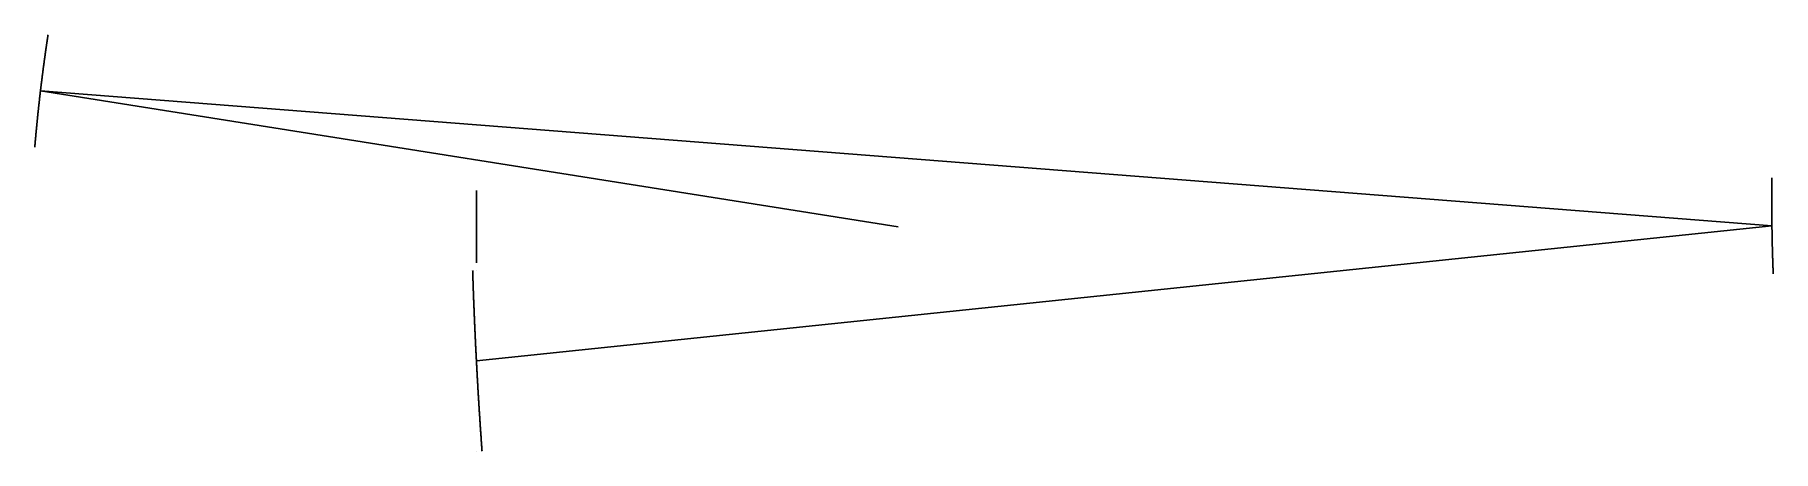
# Model space of a CAD drawing. Header units: metres. Extents: x -19.5 to 57.3, y -4 to 14.4.
import ezdxf

# ---------------------------------------------------------------- set-up
doc = ezdxf.new("R2010")
doc.units = ezdxf.units.M

msp = doc.modelspace()

# ---------------------------------------------------------------- linework, layer by layer
at = {"layer": 'FOCAL_PLANE'}
msp.add_line((0, 4.3293), (0, 7.5293), dxfattribs=at)
at = {"layer": 'INPUT'}
for p, q in [((0, 4), (0, 4)), ((0, -4), (0, -4))]:
    msp.add_line(p, q, dxfattribs=at)
at = {"layer": 'MIRRORS'}
for p, q in [((-19.0318, 13.8176), (-19.0282, 13.8424)), ((-19.0282, 13.8424), (-19.0247, 13.8673)), ((-19.0247, 13.8673), (-19.0211, 13.8922)), ((-19.0211, 13.8922), (-19.0175, 13.9171)), ((-19.0175, 13.9171), (-19.0139, 13.9419)), ((-19.0139, 13.9419), (-19.0103, 13.9668)), ((-19.0103, 13.9668), (-19.0067, 13.9917)), ((-19.0067, 13.9917), (-19.003, 14.0166)), ((-19.003, 14.0166), (-18.9994, 14.0414)), ((-18.9994, 14.0414), (-18.9958, 14.0663)), ((-18.9958, 14.0663), (-18.9921, 14.0912)), ((-18.9921, 14.0912), (-18.9885, 14.116)), ((-18.9885, 14.116), (-18.9848, 14.1409)), ((-18.9848, 14.1409), (-18.9811, 14.1658)), ((-18.9811, 14.1658), (-18.9775, 14.1906)), ((-18.9775, 14.1906), (-18.9738, 14.2155)), ((-18.9738, 14.2155), (-18.9701, 14.2404)), ((-18.9701, 14.2404), (-18.9664, 14.2652)), ((-18.9664, 14.2652), (-18.9627, 14.2901)), ((-18.9627, 14.2901), (-18.9589, 14.315)), ((-18.9589, 14.315), (-18.9552, 14.3398)), ((-18.9552, 14.3398), (-18.9515, 14.3647)), ((-18.9515, 14.3647), (-18.9477, 14.3895)), ((-18.9477, 14.3895), (-18.944, 14.4144)), ((-19.1383, 13.0458), (-19.1349, 13.0707)), ((-19.1349, 13.0707), (-19.1316, 13.0956)), ((-19.1316, 13.0956), (-19.1283, 13.1205)), ((-19.1283, 13.1205), (-19.125, 13.1454)), ((-19.125, 13.1454), (-19.1216, 13.1704)), ((-19.1216, 13.1704), (-19.1183, 13.1953)), ((-19.1183, 13.1953), (-19.1149, 13.2202)), ((-19.1149, 13.2202), (-19.1115, 13.2451)), ((-19.1115, 13.2451), (-19.1082, 13.27)), ((-19.1082, 13.27), (-19.1048, 13.2949)), ((-19.1048, 13.2949), (-19.1014, 13.3198)), ((-19.1014, 13.3198), (-19.098, 13.3447)), ((-19.098, 13.3447), (-19.0946, 13.3696)), ((-19.0946, 13.3696), (-19.0911, 13.3945)), ((-19.0911, 13.3945), (-19.0877, 13.4194)), ((-19.0877, 13.4194), (-19.0843, 13.4442)), ((-19.0843, 13.4442), (-19.0808, 13.4691)), ((-19.0808, 13.4691), (-19.0774, 13.494)), ((-19.0774, 13.494), (-19.0739, 13.5189)), ((-19.0739, 13.5189), (-19.0705, 13.5438)), ((-19.0705, 13.5438), (-19.067, 13.5687)), ((-19.067, 13.5687), (-19.0635, 13.5936)), ((-19.0635, 13.5936), (-19.06, 13.6185)), ((-19.06, 13.6185), (-19.0565, 13.6434)), ((-19.0565, 13.6434), (-19.053, 13.6683)), ((-19.053, 13.6683), (-19.0495, 13.6931)), ((-19.0495, 13.6931), (-19.046, 13.718)), ((-19.046, 13.718), (-19.0424, 13.7429)), ((-19.0424, 13.7429), (-19.0389, 13.7678)), ((-19.0389, 13.7678), (-19.0354, 13.7927)), ((-19.0354, 13.7927), (-19.0318, 13.8176)), ((-19.2338, 12.2981), (-19.2307, 12.323)), ((-19.2307, 12.323), (-19.2277, 12.348)), ((-19.2277, 12.348), (-19.2246, 12.3729)), ((-19.2246, 12.3729), (-19.2215, 12.3978)), ((-19.2215, 12.3978), (-19.2184, 12.4228)), ((-19.2184, 12.4228), (-19.2153, 12.4477)), ((-19.2153, 12.4477), (-19.2122, 12.4726)), ((-19.2122, 12.4726), (-19.209, 12.4976)), ((-19.209, 12.4976), (-19.2059, 12.5225)), ((-19.2059, 12.5225), (-19.2028, 12.5474)), ((-19.2028, 12.5474), (-19.1996, 12.5724)), ((-19.1996, 12.5724), (-19.1965, 12.5973)), ((-19.1965, 12.5973), (-19.1933, 12.6222)), ((-19.1933, 12.6222), (-19.1901, 12.6471)), ((-19.1901, 12.6471), (-19.1869, 12.6721)), ((-19.1869, 12.6721), (-19.1838, 12.697)), ((-19.1838, 12.697), (-19.1806, 12.7219)), ((-19.1806, 12.7219), (-19.1774, 12.7468)), ((-19.1774, 12.7468), (-19.1741, 12.7718)), ((-19.1741, 12.7718), (-19.1709, 12.7967)), ((-19.1709, 12.7967), (-19.1677, 12.8216)), ((-19.1677, 12.8216), (-19.1645, 12.8465)), ((-19.1645, 12.8465), (-19.1612, 12.8714)), ((-19.1612, 12.8714), (-19.158, 12.8963)), ((-19.158, 12.8963), (-19.1547, 12.9213)), ((-19.1547, 12.9213), (-19.1514, 12.9462)), ((-19.1514, 12.9462), (-19.1481, 12.9711)), ((-19.1481, 12.9711), (-19.1449, 12.996)), ((-19.1449, 12.996), (-19.1416, 13.0209)), ((-19.1416, 13.0209), (-19.1383, 13.0458)), ((-19.3248, 11.5245), (-19.322, 11.5495)), ((-19.322, 11.5495), (-19.3192, 11.5745)), ((-19.3192, 11.5745), (-19.3164, 11.5994)), ((-19.3164, 11.5994), (-19.3135, 11.6244)), ((-19.3135, 11.6244), (-19.3107, 11.6494)), ((-19.3107, 11.6494), (-19.3078, 11.6743)), ((-19.3078, 11.6743), (-19.305, 11.6993)), ((-19.305, 11.6993), (-19.3021, 11.7243)), ((-19.3021, 11.7243), (-19.2992, 11.7492)), ((-19.2992, 11.7492), (-19.2963, 11.7742)), ((-19.2963, 11.7742), (-19.2934, 11.7991)), ((-19.2934, 11.7991), (-19.2905, 11.8241)), ((-19.2905, 11.8241), (-19.2876, 11.849)), ((-19.2876, 11.849), (-19.2847, 11.874)), ((-19.2847, 11.874), (-19.2818, 11.899)), ((-19.2818, 11.899), (-19.2788, 11.9239)), ((-19.2788, 11.9239), (-19.2759, 11.9489)), ((-19.2759, 11.9489), (-19.2729, 11.9738)), ((-19.2729, 11.9738), (-19.27, 11.9988)), ((-19.27, 11.9988), (-19.267, 12.0237)), ((-19.267, 12.0237), (-19.264, 12.0487)), ((-19.264, 12.0487), (-19.261, 12.0736)), ((-19.261, 12.0736), (-19.258, 12.0986)), ((-19.258, 12.0986), (-19.255, 12.1235)), ((-19.255, 12.1235), (-19.252, 12.1484)), ((-19.252, 12.1484), (-19.249, 12.1734)), ((-19.249, 12.1734), (-19.246, 12.1983)), ((-19.246, 12.1983), (-19.243, 12.2233)), ((-19.243, 12.2233), (-19.2399, 12.2482)), ((-19.2399, 12.2482), (-19.2369, 12.2732)), ((-19.2369, 12.2732), (-19.2338, 12.2981)), ((-19.408, 10.7501), (-19.4054, 10.775)), ((-19.4054, 10.775), (-19.4029, 10.8)), ((-19.4029, 10.8), (-19.4003, 10.825)), ((-19.4003, 10.825), (-19.3977, 10.85)), ((-19.3977, 10.85), (-19.3951, 10.875)), ((-19.3951, 10.875), (-19.3925, 10.9)), ((-19.3925, 10.9), (-19.3899, 10.925)), ((-19.3899, 10.925), (-19.3873, 10.95)), ((-19.3873, 10.95), (-19.3847, 10.975)), ((-19.3847, 10.975), (-19.382, 11)), ((-19.382, 11), (-19.3794, 11.025)), ((-19.3794, 11.025), (-19.3767, 11.05)), ((-19.3767, 11.05), (-19.3741, 11.0749)), ((-19.3741, 11.0749), (-19.3714, 11.0999)), ((-19.3714, 11.0999), (-19.3687, 11.1249)), ((-19.3687, 11.1249), (-19.366, 11.1499)), ((-19.366, 11.1499), (-19.3634, 11.1749)), ((-19.3634, 11.1749), (-19.3607, 11.1999)), ((-19.3607, 11.1999), (-19.3579, 11.2248)), ((-19.3579, 11.2248), (-19.3552, 11.2498)), ((-19.3552, 11.2498), (-19.3525, 11.2748)), ((-19.3525, 11.2748), (-19.3498, 11.2998)), ((-19.3498, 11.2998), (-19.347, 11.3248)), ((-19.347, 11.3248), (-19.3443, 11.3497)), ((-19.3443, 11.3497), (-19.3415, 11.3747)), ((-19.3415, 11.3747), (-19.3388, 11.3997)), ((-19.3388, 11.3997), (-19.336, 11.4247)), ((-19.336, 11.4247), (-19.3332, 11.4496)), ((-19.3332, 11.4496), (-19.3304, 11.4746)), ((-19.3304, 11.4746), (-19.3276, 11.4996)), ((-19.3276, 11.4996), (-19.3248, 11.5245)), ((-19.4833, 9.9746), (-19.481, 9.9997)), ((-19.481, 9.9997), (-19.4787, 10.0247)), ((-19.4787, 10.0247), (-19.4764, 10.0497)), ((-19.4764, 10.0497), (-19.474, 10.0747)), ((-19.474, 10.0747), (-19.4717, 10.0998)), ((-19.4717, 10.0998), (-19.4694, 10.1248)), ((-19.4694, 10.1248), (-19.467, 10.1498)), ((-19.467, 10.1498), (-19.4646, 10.1748)), ((-19.4646, 10.1748), (-19.4623, 10.1999)), ((-19.4623, 10.1999), (-19.4599, 10.2249)), ((-19.4599, 10.2249), (-19.4575, 10.2499)), ((-19.4575, 10.2499), (-19.4551, 10.2749)), ((-19.4551, 10.2749), (-19.4527, 10.2999)), ((-19.4527, 10.2999), (-19.4503, 10.3249)), ((-19.4503, 10.3249), (-19.4479, 10.35)), ((-19.4479, 10.35), (-19.4454, 10.375)), ((-19.4454, 10.375), (-19.443, 10.4)), ((-19.443, 10.4), (-19.4405, 10.425)), ((-19.4405, 10.425), (-19.4381, 10.45)), ((-19.4381, 10.45), (-19.4356, 10.475)), ((-19.4356, 10.475), (-19.4332, 10.5)), ((-19.4332, 10.5), (-19.4307, 10.525)), ((-19.4307, 10.525), (-19.4282, 10.55)), ((-19.4282, 10.55), (-19.4257, 10.575)), ((-19.4257, 10.575), (-19.4232, 10.6)), ((-19.4232, 10.6), (-19.4207, 10.625)), ((-19.4207, 10.625), (-19.4182, 10.6501)), ((-19.4182, 10.6501), (-19.4156, 10.6751)), ((-19.4156, 10.6751), (-19.4131, 10.7001)), ((-19.4131, 10.7001), (-19.4105, 10.7251)), ((-19.4105, 10.7251), (-19.408, 10.7501)), ((-19.5299, 9.4488), (-19.5277, 9.4739)), ((-19.5277, 9.4739), (-19.5256, 9.4989)), ((-19.5256, 9.4989), (-19.5235, 9.524)), ((-19.5235, 9.524), (-19.5213, 9.549)), ((-19.5213, 9.549), (-19.5191, 9.5741)), ((-19.5191, 9.5741), (-19.5169, 9.5991)), ((-19.5169, 9.5991), (-19.5148, 9.6242)), ((-19.5148, 9.6242), (-19.5126, 9.6492)), ((-19.5126, 9.6492), (-19.5104, 9.6742)), ((-19.5104, 9.6742), (-19.5082, 9.6993)), ((-19.5082, 9.6993), (-19.5059, 9.7243)), ((-19.5059, 9.7243), (-19.5037, 9.7493)), ((-19.5037, 9.7493), (-19.5015, 9.7744)), ((-19.5015, 9.7744), (-19.4992, 9.7994)), ((-19.4992, 9.7994), (-19.497, 9.8245)), ((-19.497, 9.8245), (-19.4947, 9.8495)), ((-19.4947, 9.8495), (-19.4925, 9.8745)), ((-19.4925, 9.8745), (-19.4902, 9.8996)), ((-19.4902, 9.8996), (-19.4879, 9.9246)), ((-19.4879, 9.9246), (-19.4856, 9.9496)), ((-19.4856, 9.9496), (-19.4833, 9.9746)), ((57.2872, 7.6852), (57.2874, 7.7065)), ((57.2874, 7.7065), (57.2876, 7.7279)), ((57.2876, 7.7279), (57.2878, 7.7493)), ((57.2878, 7.7493), (57.288, 7.7706)), ((57.288, 7.7706), (57.2882, 7.792)), ((57.2882, 7.792), (57.2885, 7.8133)), ((57.2885, 7.8133), (57.2887, 7.8347)), ((57.2887, 7.8347), (57.289, 7.8561)), ((57.289, 7.8561), (57.2892, 7.8774)), ((57.2892, 7.8774), (57.2895, 7.8988)), ((57.2895, 7.8988), (57.2897, 7.9202)), ((57.2897, 7.9202), (57.29, 7.9415)), ((57.29, 7.9415), (57.2903, 7.9629)), ((57.2903, 7.9629), (57.2906, 7.9842)), ((57.2906, 7.9842), (57.2908, 8.0056)), ((57.2908, 8.0056), (57.2911, 8.027)), ((57.2911, 8.027), (57.2914, 8.0483)), ((57.2914, 8.0483), (57.2917, 8.0697)), ((57.2917, 8.0697), (57.2921, 8.0911)), ((57.2838, 7.0657), (57.2839, 7.0871)), ((57.2838, 7.0444), (57.2838, 7.0657)), ((57.2838, 7.023), (57.2838, 7.0444)), ((57.2838, 7.0017), (57.2838, 7.023)), ((57.2838, 6.9803), (57.2838, 7.0017)), ((57.2838, 6.9589), (57.2838, 6.9803)), ((57.2838, 6.9376), (57.2838, 6.9589)), ((57.2838, 6.9162), (57.2838, 6.9376)), ((57.2839, 7.1298), (57.284, 7.1512)), ((57.2839, 7.1084), (57.2839, 7.1298)), ((57.2839, 7.0871), (57.2839, 7.1084)), ((57.284, 7.1725), (57.2841, 7.1939)), ((57.284, 7.1512), (57.284, 7.1725)), ((57.2841, 7.1939), (57.2842, 7.2152)), ((57.2842, 7.2366), (57.2843, 7.258)), ((57.2842, 7.2152), (57.2842, 7.2366)), ((57.2843, 7.258), (57.2844, 7.2793)), ((57.2844, 7.2793), (57.2845, 7.3007)), ((57.2845, 7.3007), (57.2846, 7.322)), ((57.2846, 7.322), (57.2847, 7.3434)), ((57.2847, 7.3434), (57.2848, 7.3648)), ((57.2848, 7.3648), (57.2849, 7.3861)), ((57.2849, 7.3861), (57.285, 7.4075)), ((57.285, 7.4075), (57.2852, 7.4288)), ((57.2852, 7.4288), (57.2853, 7.4502)), ((57.2853, 7.4502), (57.2854, 7.4716)), ((57.2854, 7.4716), (57.2856, 7.4929)), ((57.2856, 7.4929), (57.2857, 7.5143)), ((57.2857, 7.5143), (57.2859, 7.5356)), ((57.2859, 7.5356), (57.2861, 7.557)), ((57.2861, 7.557), (57.2862, 7.5784)), ((57.2862, 7.5784), (57.2864, 7.5997)), ((57.2864, 7.5997), (57.2866, 7.6211)), ((57.2866, 7.6211), (57.2868, 7.6425)), ((57.2868, 7.6425), (57.287, 7.6638)), ((57.287, 7.6638), (57.2872, 7.6852)), ((57.2838, 6.8949), (57.2838, 6.9162)), ((57.2838, 6.8735), (57.2838, 6.8949)), ((57.2838, 6.8521), (57.2838, 6.8735)), ((57.2839, 6.8308), (57.2838, 6.8521)), ((57.2839, 6.8094), (57.2839, 6.8308)), ((57.284, 6.7881), (57.2839, 6.8094)), ((57.284, 6.7667), (57.284, 6.7881)), ((57.2841, 6.7454), (57.284, 6.7667)), ((57.2841, 6.724), (57.2841, 6.7454)), ((57.2842, 6.7026), (57.2841, 6.724)), ((57.2843, 6.6813), (57.2842, 6.7026)), ((57.2843, 6.6599), (57.2843, 6.6813)), ((57.2844, 6.6386), (57.2843, 6.6599)), ((57.2845, 6.6172), (57.2844, 6.6386)), ((57.2846, 6.5959), (57.2845, 6.6172)), ((57.2847, 6.5745), (57.2846, 6.5959)), ((57.2848, 6.5531), (57.2847, 6.5745)), ((57.285, 6.5318), (57.2848, 6.5531)), ((57.2851, 6.5104), (57.285, 6.5318)), ((57.2852, 6.4891), (57.2851, 6.5104)), ((57.2853, 6.4677), (57.2852, 6.4891)), ((57.2855, 6.4464), (57.2853, 6.4677)), ((57.2856, 6.425), (57.2855, 6.4464)), ((57.2858, 6.4036), (57.2856, 6.425)), ((57.2859, 6.3823), (57.2858, 6.4036)), ((57.2861, 6.3609), (57.2859, 6.3823)), ((57.2863, 6.3396), (57.2861, 6.3609)), ((57.2865, 6.3182), (57.2863, 6.3396)), ((57.2866, 6.2969), (57.2865, 6.3182)), ((57.2868, 6.2755), (57.2866, 6.2969)), ((57.287, 6.2541), (57.2868, 6.2755)), ((57.2872, 6.2328), (57.287, 6.2541)), ((57.2874, 6.2114), (57.2872, 6.2328)), ((57.2876, 6.1901), (57.2874, 6.2114)), ((57.2879, 6.1687), (57.2876, 6.1901)), ((57.2881, 6.1474), (57.2879, 6.1687)), ((57.2883, 6.126), (57.2881, 6.1474)), ((57.2885, 6.1047), (57.2883, 6.126)), ((57.2888, 6.0833), (57.2885, 6.1047)), ((57.289, 6.0619), (57.2888, 6.0833)), ((57.2893, 6.0406), (57.289, 6.0619)), ((57.2895, 6.0192), (57.2893, 6.0406)), ((57.2898, 5.9979), (57.2895, 6.0192)), ((57.2901, 5.9765), (57.2898, 5.9979)), ((57.2904, 5.9552), (57.2901, 5.9765)), ((57.2906, 5.9338), (57.2904, 5.9552)), ((57.2909, 5.9125), (57.2906, 5.9338)), ((57.2912, 5.8911), (57.2909, 5.9125)), ((57.2915, 5.8698), (57.2912, 5.8911)), ((57.2918, 5.8484), (57.2915, 5.8698)), ((57.2921, 5.827), (57.2918, 5.8484)), ((57.2925, 5.8057), (57.2921, 5.827)), ((57.2928, 5.7843), (57.2925, 5.8057)), ((57.2931, 5.763), (57.2928, 5.7843)), ((57.2935, 5.7416), (57.2931, 5.763)), ((57.2938, 5.7203), (57.2935, 5.7416)), ((57.2941, 5.6989), (57.2938, 5.7203)), ((57.2945, 5.6776), (57.2941, 5.6989)), ((57.2949, 5.6562), (57.2945, 5.6776)), ((57.2952, 5.6349), (57.2949, 5.6562)), ((57.2956, 5.6135), (57.2952, 5.6349)), ((57.296, 5.5921), (57.2956, 5.6135)), ((57.2964, 5.5708), (57.296, 5.5921)), ((57.2967, 5.5494), (57.2964, 5.5708)), ((57.2971, 5.5281), (57.2967, 5.5494)), ((57.2975, 5.5067), (57.2971, 5.5281)), ((57.2979, 5.4854), (57.2975, 5.5067)), ((57.2984, 5.464), (57.2979, 5.4854)), ((57.2988, 5.4427), (57.2984, 5.464)), ((57.2992, 5.4213), (57.2988, 5.4427)), ((57.2996, 5.4), (57.2992, 5.4213)), ((57.3001, 5.3786), (57.2996, 5.4)), ((57.3005, 5.3573), (57.3001, 5.3786)), ((57.301, 5.3359), (57.3005, 5.3573)), ((57.3014, 5.3146), (57.301, 5.3359)), ((57.3019, 5.2932), (57.3014, 5.3146)), ((57.3024, 5.2719), (57.3019, 5.2932)), ((57.3028, 5.2505), (57.3024, 5.2719)), ((57.3033, 5.2291), (57.3028, 5.2505)), ((57.3038, 5.2078), (57.3033, 5.2291)), ((57.3043, 5.1864), (57.3038, 5.2078)), ((57.3048, 5.1651), (57.3043, 5.1864)), ((57.3053, 5.1437), (57.3048, 5.1651)), ((57.3058, 5.1224), (57.3053, 5.1437)), ((57.3063, 5.101), (57.3058, 5.1224)), ((57.3068, 5.0797), (57.3063, 5.101)), ((57.3073, 5.0583), (57.3068, 5.0797)), ((57.3079, 5.037), (57.3073, 5.0583)), ((57.3084, 5.0156), (57.3079, 5.037)), ((57.309, 4.9943), (57.3084, 5.0156)), ((57.3095, 4.9729), (57.309, 4.9943)), ((57.3101, 4.9516), (57.3095, 4.9729)), ((57.3106, 4.9302), (57.3101, 4.9516)), ((57.3112, 4.9089), (57.3106, 4.9302)), ((57.3118, 4.8875), (57.3112, 4.9089)), ((57.3124, 4.8662), (57.3118, 4.8875)), ((57.3129, 4.8448), (57.3124, 4.8662)), ((57.3135, 4.8235), (57.3129, 4.8448)), ((57.3141, 4.8021), (57.3135, 4.8235)), ((57.3147, 4.7808), (57.3141, 4.8021)), ((57.3153, 4.7594), (57.3147, 4.7808)), ((57.316, 4.7381), (57.3153, 4.7594)), ((57.3166, 4.7167), (57.316, 4.7381)), ((57.3172, 4.6954), (57.3166, 4.7167)), ((57.3178, 4.674), (57.3172, 4.6954)), ((57.3185, 4.6527), (57.3178, 4.674)), ((57.3191, 4.6313), (57.3185, 4.6527)), ((57.3198, 4.61), (57.3191, 4.6313)), ((-0.1646, 3.9566), (-0.1658, 3.9968)), ((-0.1633, 3.9164), (-0.1646, 3.9566)), ((-0.162, 3.8762), (-0.1633, 3.9164)), ((-0.1608, 3.836), (-0.162, 3.8762)), ((57.3204, 4.5886), (57.3198, 4.61)), ((57.3211, 4.5673), (57.3204, 4.5886)), ((57.3218, 4.5459), (57.3211, 4.5673)), ((57.3224, 4.5246), (57.3218, 4.5459)), ((57.3231, 4.5032), (57.3224, 4.5246)), ((57.3238, 4.4819), (57.3231, 4.5032)), ((57.3245, 4.4605), (57.3238, 4.4819)), ((57.3252, 4.4392), (57.3245, 4.4605)), ((57.3259, 4.4178), (57.3252, 4.4392)), ((57.3266, 4.3965), (57.3259, 4.4178)), ((57.3273, 4.3751), (57.3266, 4.3965)), ((57.3281, 4.3538), (57.3273, 4.3751)), ((57.3288, 4.3324), (57.3281, 4.3538)), ((57.3295, 4.3111), (57.3288, 4.3324)), ((57.3303, 4.2897), (57.3295, 4.3111)), ((57.331, 4.2684), (57.3303, 4.2897)), ((57.3318, 4.247), (57.331, 4.2684)), ((57.3325, 4.2257), (57.3318, 4.247)), ((57.3333, 4.2043), (57.3325, 4.2257)), ((57.334, 4.183), (57.3333, 4.2043)), ((57.3348, 4.1616), (57.334, 4.183)), ((57.3356, 4.1403), (57.3348, 4.1616)), ((57.3364, 4.1189), (57.3356, 4.1403)), ((57.3372, 4.0976), (57.3364, 4.1189)), ((57.338, 4.0762), (57.3372, 4.0976)), ((57.3388, 4.0549), (57.338, 4.0762)), ((57.3396, 4.0335), (57.3388, 4.0549)), ((57.3404, 4.0122), (57.3396, 4.0335)), ((57.3412, 3.9908), (57.3404, 4.0122)), ((57.3421, 3.9695), (57.3412, 3.9908)), ((57.3429, 3.9481), (57.3421, 3.9695)), ((57.3438, 3.9268), (57.3429, 3.9481)), ((57.3446, 3.9054), (57.3438, 3.9268)), ((57.3455, 3.8841), (57.3446, 3.9054)), ((57.3463, 3.8628), (57.3455, 3.8841)), ((57.3472, 3.8414), (57.3463, 3.8628)), ((-0.1595, 3.7958), (-0.1608, 3.836)), ((-0.1582, 3.7556), (-0.1595, 3.7958)), ((-0.1569, 3.7155), (-0.1582, 3.7556)), ((-0.1556, 3.6753), (-0.1569, 3.7155)), ((-0.1542, 3.6351), (-0.1556, 3.6753)), ((-0.1529, 3.5949), (-0.1542, 3.6351)), ((-0.1516, 3.5547), (-0.1529, 3.5949)), ((-0.1502, 3.5145), (-0.1516, 3.5547)), ((-0.1489, 3.4743), (-0.1502, 3.5145)), ((-0.1475, 3.4342), (-0.1489, 3.4743)), ((-0.1461, 3.394), (-0.1475, 3.4342)), ((-0.1448, 3.3538), (-0.1461, 3.394)), ((-0.1434, 3.3136), (-0.1448, 3.3538)), ((-0.142, 3.2734), (-0.1434, 3.3136)), ((-0.1406, 3.2332), (-0.142, 3.2734)), ((-0.1392, 3.1931), (-0.1406, 3.2332)), ((-0.1377, 3.1529), (-0.1392, 3.1931)), ((-0.1363, 3.1127), (-0.1377, 3.1529)), ((-0.1349, 3.0725), (-0.1363, 3.1127)), ((-0.1334, 3.0323), (-0.1349, 3.0725)), ((-0.132, 2.9922), (-0.1334, 3.0323)), ((-0.1305, 2.952), (-0.132, 2.9922)), ((-0.129, 2.9118), (-0.1305, 2.952)), ((-0.1276, 2.8716), (-0.129, 2.9118)), ((-0.1261, 2.8314), (-0.1276, 2.8716)), ((-0.1246, 2.7913), (-0.1261, 2.8314)), ((-0.1231, 2.7511), (-0.1246, 2.7913)), ((-0.1216, 2.7109), (-0.1231, 2.7511)), ((-0.12, 2.6707), (-0.1216, 2.7109)), ((-0.1185, 2.6306), (-0.12, 2.6707)), ((-0.117, 2.5904), (-0.1185, 2.6306)), ((-0.1154, 2.5502), (-0.117, 2.5904)), ((-0.1139, 2.51), (-0.1154, 2.5502)), ((-0.1123, 2.4699), (-0.1139, 2.51)), ((-0.1107, 2.4297), (-0.1123, 2.4699)), ((-0.1092, 2.3895), (-0.1107, 2.4297)), ((-0.1076, 2.3493), (-0.1092, 2.3895)), ((-0.106, 2.3092), (-0.1076, 2.3493)), ((-0.1044, 2.269), (-0.106, 2.3092)), ((-0.1028, 2.2288), (-0.1044, 2.269)), ((-0.1011, 2.1887), (-0.1028, 2.2288)), ((-0.0995, 2.1485), (-0.1011, 2.1887)), ((-0.0979, 2.1083), (-0.0995, 2.1485)), ((-0.0962, 2.0681), (-0.0979, 2.1083)), ((-0.0946, 2.028), (-0.0962, 2.0681)), ((-0.0929, 1.9878), (-0.0946, 2.028)), ((-0.0912, 1.9476), (-0.0929, 1.9878)), ((-0.0895, 1.9075), (-0.0912, 1.9476)), ((-0.0879, 1.8673), (-0.0895, 1.9075)), ((-0.0862, 1.8271), (-0.0879, 1.8673)), ((-0.0844, 1.787), (-0.0862, 1.8271)), ((-0.0827, 1.7468), (-0.0844, 1.787)), ((-0.081, 1.7066), (-0.0827, 1.7468)), ((-0.0793, 1.6665), (-0.081, 1.7066)), ((-0.0775, 1.6263), (-0.0793, 1.6665)), ((-0.0758, 1.5861), (-0.0775, 1.6263)), ((-0.074, 1.546), (-0.0758, 1.5861)), ((-0.0723, 1.5058), (-0.074, 1.546)), ((-0.0705, 1.4657), (-0.0723, 1.5058)), ((-0.0687, 1.4255), (-0.0705, 1.4657)), ((-0.0669, 1.3853), (-0.0687, 1.4255)), ((-0.0651, 1.3452), (-0.0669, 1.3853)), ((-0.0633, 1.305), (-0.0651, 1.3452)), ((-0.0615, 1.2648), (-0.0633, 1.305)), ((-0.0597, 1.2247), (-0.0615, 1.2648)), ((-0.0578, 1.1845), (-0.0597, 1.2247)), ((-0.056, 1.1444), (-0.0578, 1.1845)), ((-0.0542, 1.1042), (-0.056, 1.1444)), ((-0.0523, 1.064), (-0.0542, 1.1042)), ((-0.0504, 1.0239), (-0.0523, 1.064)), ((-0.0486, 0.9837), (-0.0504, 1.0239)), ((-0.0467, 0.9436), (-0.0486, 0.9837)), ((-0.0448, 0.9034), (-0.0467, 0.9436)), ((-0.0429, 0.8633), (-0.0448, 0.9034)), ((-0.041, 0.8231), (-0.0429, 0.8633)), ((-0.0391, 0.7829), (-0.041, 0.8231)), ((-0.0371, 0.7428), (-0.0391, 0.7829)), ((-0.0352, 0.7026), (-0.0371, 0.7428)), ((-0.0333, 0.6625), (-0.0352, 0.7026)), ((-0.0313, 0.6223), (-0.0333, 0.6625)), ((-0.0293, 0.5822), (-0.0313, 0.6223)), ((-0.0274, 0.542), (-0.0293, 0.5822)), ((-0.0254, 0.5019), (-0.0274, 0.542)), ((-0.0234, 0.4617), (-0.0254, 0.5019)), ((-0.0214, 0.4216), (-0.0234, 0.4617)), ((-0.0194, 0.3814), (-0.0214, 0.4216)), ((-0.0174, 0.3413), (-0.0194, 0.3814)), ((-0.0154, 0.3011), (-0.0174, 0.3413)), ((-0.0134, 0.261), (-0.0154, 0.3011)), ((-0.0113, 0.2208), (-0.0134, 0.261)), ((-0.0093, 0.1807), (-0.0113, 0.2208)), ((-0.0072, 0.1405), (-0.0093, 0.1807)), ((-0.0052, 0.1004), (-0.0072, 0.1405)), ((-0.0031, 0.0602), (-0.0052, 0.1004)), ((-0.001, 0.0201), (-0.0031, 0.0602)), ((0.001, -0.0201), (-0.001, 0.0201)), ((0.0031, -0.0602), (0.001, -0.0201)), ((0.0052, -0.1004), (0.0031, -0.0602)), ((0.0073, -0.1405), (0.0052, -0.1004)), ((0.0095, -0.1807), (0.0073, -0.1405)), ((0.0116, -0.2208), (0.0095, -0.1807)), ((0.0137, -0.2609), (0.0116, -0.2208)), ((0.0159, -0.3011), (0.0137, -0.2609)), ((0.018, -0.3412), (0.0159, -0.3011)), ((0.0202, -0.3814), (0.018, -0.3412)), ((0.0224, -0.4215), (0.0202, -0.3814)), ((0.0245, -0.4617), (0.0224, -0.4215)), ((0.0267, -0.5018), (0.0245, -0.4617)), ((0.0289, -0.5419), (0.0267, -0.5018)), ((0.0311, -0.5821), (0.0289, -0.5419)), ((0.0333, -0.6222), (0.0311, -0.5821)), ((0.0355, -0.6624), (0.0333, -0.6222)), ((0.0378, -0.7025), (0.0355, -0.6624)), ((0.04, -0.7426), (0.0378, -0.7025)), ((0.0422, -0.7828), (0.04, -0.7426)), ((0.0445, -0.8229), (0.0422, -0.7828)), ((0.0468, -0.8631), (0.0445, -0.8229)), ((0.049, -0.9032), (0.0468, -0.8631)), ((0.0513, -0.9433), (0.049, -0.9032)), ((0.0536, -0.9835), (0.0513, -0.9433)), ((0.0559, -1.0236), (0.0536, -0.9835)), ((0.0582, -1.0637), (0.0559, -1.0236)), ((0.0605, -1.1039), (0.0582, -1.0637)), ((0.0628, -1.144), (0.0605, -1.1039)), ((0.0652, -1.1841), (0.0628, -1.144)), ((0.0675, -1.2243), (0.0652, -1.1841)), ((0.0698, -1.2644), (0.0675, -1.2243)), ((0.0722, -1.3045), (0.0698, -1.2644)), ((0.0746, -1.3447), (0.0722, -1.3045)), ((0.0769, -1.3848), (0.0746, -1.3447)), ((0.0793, -1.4249), (0.0769, -1.3848)), ((0.0817, -1.4651), (0.0793, -1.4249)), ((0.0841, -1.5052), (0.0817, -1.4651)), ((0.0865, -1.5453), (0.0841, -1.5052)), ((0.0889, -1.5855), (0.0865, -1.5453)), ((0.0913, -1.6256), (0.0889, -1.5855)), ((0.0938, -1.6657), (0.0913, -1.6256)), ((0.0962, -1.7058), (0.0938, -1.6657)), ((0.0986, -1.746), (0.0962, -1.7058)), ((0.1011, -1.7861), (0.0986, -1.746)), ((0.1036, -1.8262), (0.1011, -1.7861)), ((0.106, -1.8664), (0.1036, -1.8262)), ((0.1085, -1.9065), (0.106, -1.8664)), ((0.111, -1.9466), (0.1085, -1.9065)), ((0.1135, -1.9867), (0.111, -1.9466)), ((0.116, -2.0269), (0.1135, -1.9867)), ((0.1185, -2.067), (0.116, -2.0269)), ((0.121, -2.1071), (0.1185, -2.067)), ((0.1236, -2.1472), (0.121, -2.1071)), ((0.1261, -2.1874), (0.1236, -2.1472)), ((0.1286, -2.2275), (0.1261, -2.1874)), ((0.1312, -2.2676), (0.1286, -2.2275)), ((0.1338, -2.3077), (0.1312, -2.2676)), ((0.1363, -2.3478), (0.1338, -2.3077)), ((0.1389, -2.388), (0.1363, -2.3478)), ((0.1415, -2.4281), (0.1389, -2.388)), ((0.1441, -2.4682), (0.1415, -2.4281)), ((0.1467, -2.5083), (0.1441, -2.4682)), ((0.1493, -2.5484), (0.1467, -2.5083)), ((0.1519, -2.5886), (0.1493, -2.5484)), ((0.1546, -2.6287), (0.1519, -2.5886)), ((0.1572, -2.6688), (0.1546, -2.6287)), ((0.1599, -2.7089), (0.1572, -2.6688)), ((0.1625, -2.749), (0.1599, -2.7089)), ((0.1652, -2.7892), (0.1625, -2.749)), ((0.1679, -2.8293), (0.1652, -2.7892)), ((0.1705, -2.8694), (0.1679, -2.8293)), ((0.1732, -2.9095), (0.1705, -2.8694)), ((0.1759, -2.9496), (0.1732, -2.9095)), ((0.1786, -2.9897), (0.1759, -2.9496)), ((0.1814, -3.0298), (0.1786, -2.9897)), ((0.1841, -3.07), (0.1814, -3.0298)), ((0.1868, -3.1101), (0.1841, -3.07)), ((0.1895, -3.1502), (0.1868, -3.1101)), ((0.1923, -3.1903), (0.1895, -3.1502)), ((0.1951, -3.2304), (0.1923, -3.1903)), ((0.1978, -3.2705), (0.1951, -3.2304)), ((0.2006, -3.3106), (0.1978, -3.2705)), ((0.2034, -3.3507), (0.2006, -3.3106)), ((0.2062, -3.3909), (0.2034, -3.3507)), ((0.209, -3.431), (0.2062, -3.3909)), ((0.2118, -3.4711), (0.209, -3.431)), ((0.2146, -3.5112), (0.2118, -3.4711)), ((0.2174, -3.5513), (0.2146, -3.5112)), ((0.2202, -3.5914), (0.2174, -3.5513)), ((0.2231, -3.6315), (0.2202, -3.5914)), ((0.2259, -3.6716), (0.2231, -3.6315)), ((0.2288, -3.7117), (0.2259, -3.6716)), ((0.2317, -3.7518), (0.2288, -3.7117)), ((0.2345, -3.7919), (0.2317, -3.7518)), ((0.2374, -3.832), (0.2345, -3.7919)), ((0.2403, -3.8721), (0.2374, -3.832)), ((0.2432, -3.9122), (0.2403, -3.8721)), ((0.2461, -3.9524), (0.2432, -3.9122)), ((0.249, -3.9925), (0.2461, -3.9524))]:
    msp.add_line(p, q, dxfattribs=at)
at = {"layer": 'PRINCIPAL_RAY'}
for p, q in [((57.2902, 5.9658), (-19.2774, 11.9364)), ((-19.2774, 11.9364), (18.6499, 5.9293)), ((0, 0), (57.2902, 5.9658))]:
    msp.add_line(p, q, dxfattribs=at)

doc.saveas('drawing.dxf')
